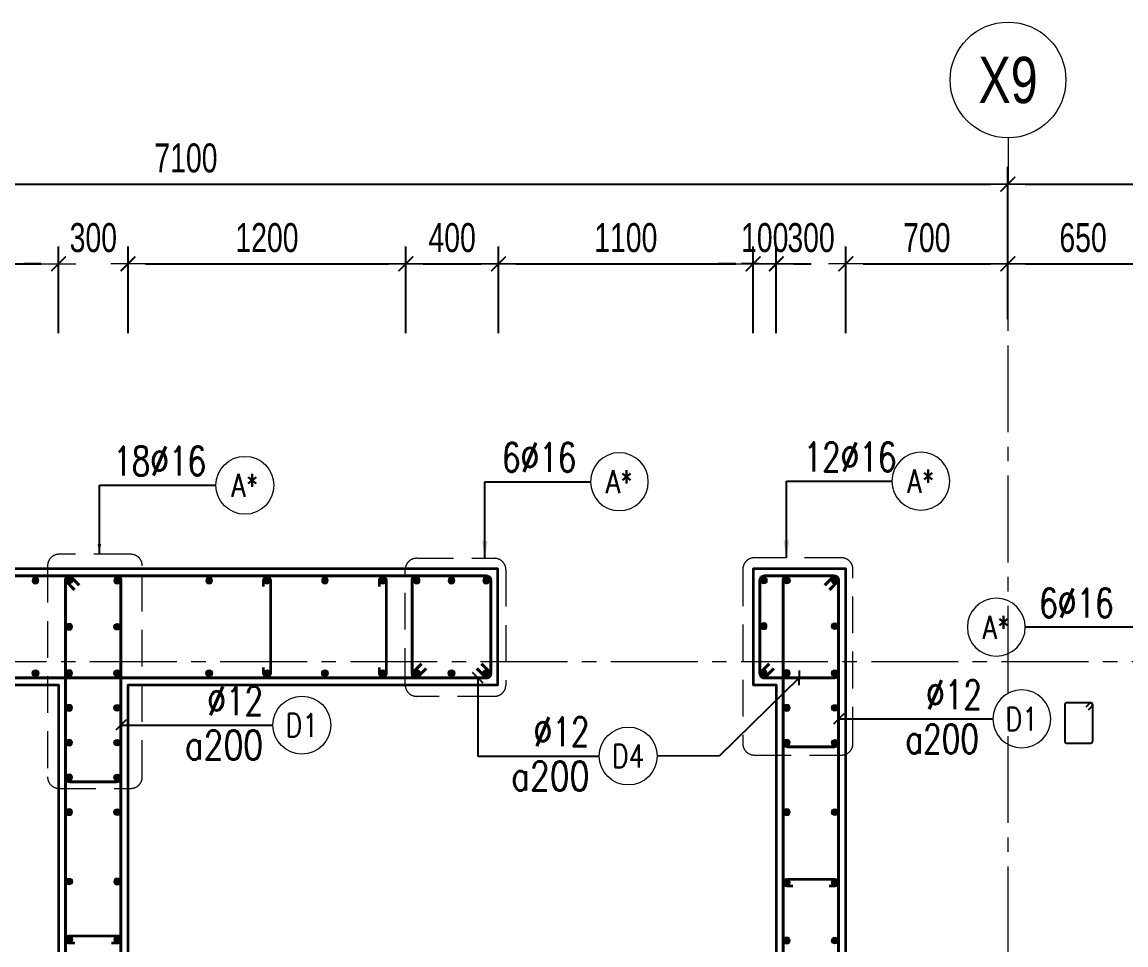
# Model space of a CAD drawing. Header units: millimetres. Extents: x 988833 to 1318015, y -9365 to 47591.
# Drawn here: x 1189286 to 1194053, y 11262 to 15247 of the extents above; entities that cross this region are included whole.
import ezdxf
from ezdxf.enums import TextEntityAlignment as Align

# ---------------------------------------------------------------- set-up
doc = ezdxf.new("R2010")
doc.units = ezdxf.units.MM
doc.header["$MEASUREMENT"] = 0
doc.linetypes.add('HIDDEN2', pattern=[4.7625, 3.175, -1.5875])
doc.linetypes.add('OF_Grid_1$0$CENTER2', pattern=[1.125, 0.75, -0.125, 0.125, -0.125])
doc.layers.get('0').update_dxf_attribs({"lineweight": 20})
doc.layers.get('Defpoints').update_dxf_attribs({"color": 151, "lineweight": 9})
for name, color, linetype, lineweight in [('KC-LEADER', 153, 'Continuous', 18), ('KC-THEP', 6, 'Continuous', 40), ('NDC_S_DIM', 1, 'Continuous', 15), ('NDC_S_HIDDEN', 8, 'HIDDEN2', 13), ('NDC_S_LEADER', 1, 'Continuous', 15), ('NDC_S_REBAR', 4, 'Continuous', 35), ('NDC_S_STIRRUP', 4, 'Continuous', 40), ('NDC_S_VN TEXT', 7, 'Continuous', 20), ('NDC_S_WALL', 6, 'Continuous', 35), ('OF_Grid_1$0$NDC_S_AXIS', 5, 'OF_Grid_1$0$CENTER2', 13), ('OF_Grid_1$0$NDC_S_SYMBOL', 1, 'Continuous', 15), ('OF_Grid_1$0$NDC_S_TEXT SYMBOL', 7, 'Continuous', 20)]:
    doc.layers.add(name, color=color, linetype=linetype, lineweight=lineweight)
doc.layers.add('Ligature', color=1, linetype='Continuous')
doc.styles.add('NDC_DIM', font='', dxfattribs={"width": 0.75})
doc.styles.add('NDC_EN TXT', font='romans.shx', dxfattribs={"width": 0.8})
doc.styles.add('OF_Grid_1$0$NDC_ANNO', font='', dxfattribs={"width": 0.8})
doc.styles.get('NDC_DIM').set_extended_font_data('Dotum')
doc.styles.get('OF_Grid_1$0$NDC_ANNO').set_extended_font_data('Dotum')
doc.dimstyles.new('NDC_dim_30', dxfattribs={"dimscale": 30, "dimtxt": 2.5, "dimasz": 1.5, "dimexe": 1.5, "dimexo": 2.5, "dimgap": 1, "dimtad": 1, "dimdec": 0, "dimzin": 0, "dimdsep": 46, "dimtxsty": 'NDC_DIM', "dimblk": 'DIMMARK', "dimcen": 0.09, "dimdle": 1.2, "dimclrd": 1, "dimclre": 1, "dimclrt": 3, "dimadec": 0, "dimazin": 0, "dimtfac": 1, "dimtdec": 0, "dimtix": 1, "dimtofl": 0, "dimtmove": 0, "dimatfit": 3, "dimfxl": 6, "dimfxlon": 1, "dimtolj": 1, "dimtzin": 0, "dimarcsym": 0})
doc.dimstyles.new('NDC_dim_50', dxfattribs={"dimscale": 50, "dimtxt": 2.5, "dimasz": 1.5, "dimexe": 1.5, "dimexo": 2.5, "dimgap": 1, "dimtad": 1, "dimdec": 0, "dimzin": 0, "dimdsep": 46, "dimtxsty": 'NDC_DIM', "dimblk": 'DIMMARK', "dimcen": 0.09, "dimdle": 1.2, "dimclrd": 1, "dimclre": 1, "dimclrt": 3, "dimadec": 0, "dimazin": 0, "dimtfac": 1, "dimtdec": 0, "dimtix": 1, "dimtofl": 0, "dimtmove": 0, "dimatfit": 3, "dimfxl": 6, "dimfxlon": 1, "dimtolj": 1, "dimtzin": 0, "dimarcsym": 0})

# ---------------------------------------------------------------- blocks, each defined once
blk = doc.blocks.new('THEP')
at = {"layer": 'KC-LEADER', "color": 6}
blk.add_circle((0, 0), 14, dxfattribs=at)
at = {"layer": 'KC-THEP'}
for p, q in [((-14, 0), (14, 0)), ((9.9, 9.9), (-9.9, -9.9)), ((-9.9, 9.9), (9.9, -9.9)), ((0, 14), (0, -14))]:
    blk.add_line(p, q, dxfattribs=at)
blk = doc.blocks.new('DIMMARK')
at = {"layer": 'NDC_S_DIM', "color": 1}
blk.add_line((-1.5, 0), (1, 0), dxfattribs=at)
at = {"layer": 'NDC_S_DIM', "color": 2, "const_width": 0.1}
blk.add_lwpolyline([(-0.424, -0.424), (0.424, 0.424)], dxfattribs=at)
blk = doc.blocks.new('*U9')
blk.add_circle((2.5, 0), 2.5)
at = {"layer": 'NDC_S_VN TEXT', "color": 3, "style": 'NDC_EN TXT', "width": 0.75}
blk.add_attdef('DK2', text='', height=2.5, dxfattribs=at).set_placement((-0.85, 0.846), align=Align.RIGHT)
at = {"layer": 'NDC_S_VN TEXT', "color": 7, "style": 'NDC_EN TXT', "width": 0.8}
blk.add_attdef('SH3', text='', height=2, dxfattribs=at).set_placement((2.5, 0), align=Align.MIDDLE)
blk = doc.blocks.new('*U10')
blk.add_circle((2.5, 0), 2.5)
at = {"layer": 'NDC_S_VN TEXT', "color": 3, "style": 'NDC_EN TXT'}
for tag, width, p in [('DK2', 0.75, (-0.85, 0.846)), ('KC2', 0.8, (-0.85, -2.973))]:
    blk.add_attdef(tag, text='', height=2.5, dxfattribs=dict(at, width=width)).set_placement(p, align=Align.RIGHT)
at = {"layer": 'NDC_S_VN TEXT', "color": 7, "style": 'NDC_EN TXT', "width": 0.8}
blk.add_attdef('SH3', text='', height=2, dxfattribs=at).set_placement((2.5, 0), align=Align.MIDDLE)
blk = doc.blocks.new('*U13')
blk.add_circle((-2.5, 0), 2.5)
at = {"layer": 'NDC_S_VN TEXT', "color": 3, "style": 'NDC_EN TXT', "width": 0.75}
blk.add_attdef('DK1', (0.5, 0.846), '', height=2.5, dxfattribs=at)
at = {"layer": 'NDC_S_VN TEXT', "color": 7, "style": 'NDC_EN TXT', "width": 0.8}
blk.add_attdef('SH2', text='', height=2, dxfattribs=at).set_placement((-2.5, 0), align=Align.MIDDLE)
blk = doc.blocks.new('*U11')
blk.add_circle((-2.5, 0), 2.5)
at = {"layer": 'NDC_S_VN TEXT', "color": 3, "style": 'NDC_EN TXT', "width": 0.75}
for tag, p in [('DK1', (0.5, 0.846)), ('KC1', (0.5, -2.973))]:
    blk.add_attdef(tag, p, '', height=2.5, dxfattribs=at)
at = {"layer": 'NDC_S_VN TEXT', "color": 7, "style": 'NDC_EN TXT', "width": 0.8}
blk.add_attdef('SH2', text='', height=2, dxfattribs=at).set_placement((-2.5, 0), align=Align.MIDDLE)
blk = doc.blocks.new('*D1125')
at = {"layer": 'Defpoints', "color": 0, "ltscale": 200, "transparency": 16777216}
for p in [(1189443.5, 14203.4), (1189443.5, 12385.6), (1187233.4, 12199.5)]:
    blk.add_point(p, dxfattribs=at)
at = {"layer": 'NDC_S_DIM', "color": 1, "lineweight": -2, "ltscale": 200, "transparency": 16777216}
for p, q in [((1187233.4, 13903.4), (1187233.4, 14278.4)), ((1189443.5, 13903.4), (1189443.5, 14278.4)), ((1187308.4, 14203.4), (1189368.5, 14203.4))]:
    blk.add_line(p, q, dxfattribs=at)
at = {"layer": 'NDC_S_DIM', "color": 1, "lineweight": -2, "ltscale": 200, "transparency": 16777216, "xscale": 75, "yscale": 75, "zscale": 75, "rotation": 180}
blk.add_blockref('DIMMARK', (1187233.4, 14203.4), dxfattribs=at)
at = {"layer": 'NDC_S_DIM', "color": 1, "lineweight": -2, "ltscale": 200, "transparency": 16777216, "xscale": 75, "yscale": 75, "zscale": 75}
blk.add_blockref('DIMMARK', (1189443.5, 14203.4), dxfattribs=at)
at = {"layer": 'NDC_S_DIM', "color": 3, "ltscale": 200, "transparency": 16777216, "insert": (1188338.5, 14315.9), "char_height": 125, "attachment_point": 5, "style": 'NDC_DIM'}
blk.add_mtext('\\A1;2210', dxfattribs=at)
blk = doc.blocks.new('*D1126')
at = {"layer": 'Defpoints', "color": 0, "ltscale": 200, "transparency": 16777216}
for p in [(1189743.5, 14203.4), (1189443.5, 12385.6), (1189743.5, 12385.6)]:
    blk.add_point(p, dxfattribs=at)
at = {"layer": 'NDC_S_DIM', "color": 1, "lineweight": -2, "ltscale": 200, "transparency": 16777216}
for p, q in [((1189443.5, 13903.4), (1189443.5, 14278.4)), ((1189743.5, 13903.4), (1189743.5, 14278.4)), ((1189368.5, 14203.4), (1189293.5, 14203.4)), ((1189818.5, 14203.4), (1189893.5, 14203.4))]:
    blk.add_line(p, q, dxfattribs=at)
at = {"layer": 'NDC_S_DIM', "color": 1, "lineweight": -2, "ltscale": 200, "transparency": 16777216, "xscale": 75, "yscale": 75, "zscale": 75}
blk.add_blockref('DIMMARK', (1189443.5, 14203.4), dxfattribs=at)
at = {"layer": 'NDC_S_DIM', "color": 1, "lineweight": -2, "ltscale": 200, "transparency": 16777216, "xscale": 75, "yscale": 75, "zscale": 75, "rotation": 180}
blk.add_blockref('DIMMARK', (1189743.5, 14203.4), dxfattribs=at)
at = {"layer": 'NDC_S_DIM', "color": 3, "ltscale": 200, "transparency": 16777216, "insert": (1189593.5, 14315.9), "char_height": 125, "attachment_point": 5, "style": 'NDC_DIM'}
blk.add_mtext('\\A1;300', dxfattribs=at)
blk = doc.blocks.new('*D1127')
at = {"layer": 'Defpoints', "color": 0, "ltscale": 200, "transparency": 16777216}
for p in [(1190943.2, 14203.4), (1190943.2, 12671.4), (1189743.5, 12385.6)]:
    blk.add_point(p, dxfattribs=at)
at = {"layer": 'NDC_S_DIM', "color": 1, "lineweight": -2, "ltscale": 200, "transparency": 16777216}
for p, q in [((1189743.5, 13903.4), (1189743.5, 14278.4)), ((1190943.2, 13903.4), (1190943.2, 14278.4)), ((1189818.5, 14203.4), (1190868.2, 14203.4))]:
    blk.add_line(p, q, dxfattribs=at)
at = {"layer": 'NDC_S_DIM', "color": 1, "lineweight": -2, "ltscale": 200, "transparency": 16777216, "xscale": 75, "yscale": 75, "zscale": 75, "rotation": 180}
blk.add_blockref('DIMMARK', (1189743.5, 14203.4), dxfattribs=at)
at = {"layer": 'NDC_S_DIM', "color": 1, "lineweight": -2, "ltscale": 200, "transparency": 16777216, "xscale": 75, "yscale": 75, "zscale": 75}
blk.add_blockref('DIMMARK', (1190943.2, 14203.4), dxfattribs=at)
at = {"layer": 'NDC_S_DIM', "color": 3, "ltscale": 200, "transparency": 16777216, "insert": (1190343.4, 14315.9), "char_height": 125, "attachment_point": 5, "style": 'NDC_DIM'}
blk.add_mtext('\\A1;1200', dxfattribs=at)
blk = doc.blocks.new('*D1128')
at = {"layer": 'Defpoints', "color": 0, "ltscale": 200, "transparency": 16777216}
for p in [(1191343.2, 14203.4), (1190943.2, 12671.4), (1191343.2, 12635.6)]:
    blk.add_point(p, dxfattribs=at)
at = {"layer": 'NDC_S_DIM', "color": 1, "lineweight": -2, "ltscale": 200, "transparency": 16777216}
for p, q in [((1190943.2, 13903.4), (1190943.2, 14278.4)), ((1191343.2, 13903.4), (1191343.2, 14278.4)), ((1191018.2, 14203.4), (1191268.2, 14203.4))]:
    blk.add_line(p, q, dxfattribs=at)
at = {"layer": 'NDC_S_DIM', "color": 1, "lineweight": -2, "ltscale": 200, "transparency": 16777216, "xscale": 75, "yscale": 75, "zscale": 75, "rotation": 180}
blk.add_blockref('DIMMARK', (1190943.2, 14203.4), dxfattribs=at)
at = {"layer": 'NDC_S_DIM', "color": 1, "lineweight": -2, "ltscale": 200, "transparency": 16777216, "xscale": 75, "yscale": 75, "zscale": 75}
blk.add_blockref('DIMMARK', (1191343.2, 14203.4), dxfattribs=at)
at = {"layer": 'NDC_S_DIM', "color": 3, "ltscale": 200, "transparency": 16777216, "insert": (1191143.2, 14315.9), "char_height": 125, "attachment_point": 5, "style": 'NDC_DIM'}
blk.add_mtext('\\A1;400', dxfattribs=at)
blk = doc.blocks.new('*D1129')
at = {"layer": 'Defpoints', "color": 0, "ltscale": 200, "transparency": 16777216}
for p in [(1192443.5, 14203.4), (1191343.2, 12635.6), (1192443.5, 12528.8)]:
    blk.add_point(p, dxfattribs=at)
at = {"layer": 'NDC_S_DIM', "color": 1, "lineweight": -2, "ltscale": 200, "transparency": 16777216}
for p, q in [((1191343.2, 13903.4), (1191343.2, 14278.4)), ((1192443.5, 13903.4), (1192443.5, 14278.4)), ((1191418.2, 14203.4), (1192368.5, 14203.4))]:
    blk.add_line(p, q, dxfattribs=at)
at = {"layer": 'NDC_S_DIM', "color": 1, "lineweight": -2, "ltscale": 200, "transparency": 16777216, "xscale": 75, "yscale": 75, "zscale": 75, "rotation": 180}
blk.add_blockref('DIMMARK', (1191343.2, 14203.4), dxfattribs=at)
at = {"layer": 'NDC_S_DIM', "color": 1, "lineweight": -2, "ltscale": 200, "transparency": 16777216, "xscale": 75, "yscale": 75, "zscale": 75}
blk.add_blockref('DIMMARK', (1192443.5, 14203.4), dxfattribs=at)
at = {"layer": 'NDC_S_DIM', "color": 3, "ltscale": 200, "transparency": 16777216, "insert": (1191893.4, 14315.9), "char_height": 125, "attachment_point": 5, "style": 'NDC_DIM'}
blk.add_mtext('\\A1;1100', dxfattribs=at)
blk = doc.blocks.new('*D1130')
at = {"layer": 'Defpoints', "color": 0, "ltscale": 200, "transparency": 16777216}
for p in [(1192543.5, 14203.4), (1192443.5, 12528.8), (1192543.5, 12385.6)]:
    blk.add_point(p, dxfattribs=at)
at = {"layer": 'NDC_S_DIM', "color": 1, "lineweight": -2, "ltscale": 200, "transparency": 16777216}
for p, q in [((1192443.5, 13903.4), (1192443.5, 14278.4)), ((1192543.5, 13903.4), (1192543.5, 14278.4)), ((1192368.5, 14203.4), (1192293.5, 14203.4)), ((1192618.5, 14203.4), (1192693.5, 14203.4))]:
    blk.add_line(p, q, dxfattribs=at)
at = {"layer": 'NDC_S_DIM', "color": 1, "lineweight": -2, "ltscale": 200, "transparency": 16777216, "xscale": 75, "yscale": 75, "zscale": 75}
blk.add_blockref('DIMMARK', (1192443.5, 14203.4), dxfattribs=at)
at = {"layer": 'NDC_S_DIM', "color": 1, "lineweight": -2, "ltscale": 200, "transparency": 16777216, "xscale": 75, "yscale": 75, "zscale": 75, "rotation": 180}
blk.add_blockref('DIMMARK', (1192543.5, 14203.4), dxfattribs=at)
at = {"layer": 'NDC_S_DIM', "color": 3, "ltscale": 200, "transparency": 16777216, "insert": (1192493.5, 14315.9), "char_height": 125, "attachment_point": 5, "style": 'NDC_DIM'}
blk.add_mtext('\\A1;100', dxfattribs=at)
blk = doc.blocks.new('*D1131')
at = {"layer": 'Defpoints', "color": 0, "ltscale": 200, "transparency": 16777216}
for p in [(1192843.5, 14203.4), (1192543.5, 12385.6), (1192843.5, 12385.6)]:
    blk.add_point(p, dxfattribs=at)
at = {"layer": 'NDC_S_DIM', "color": 1, "lineweight": -2, "ltscale": 200, "transparency": 16777216}
for p, q in [((1192543.5, 13903.4), (1192543.5, 14278.4)), ((1192843.5, 13903.4), (1192843.5, 14278.4)), ((1192468.5, 14203.4), (1192393.5, 14203.4)), ((1192918.5, 14203.4), (1192993.5, 14203.4))]:
    blk.add_line(p, q, dxfattribs=at)
at = {"layer": 'NDC_S_DIM', "color": 1, "lineweight": -2, "ltscale": 200, "transparency": 16777216, "xscale": 75, "yscale": 75, "zscale": 75}
blk.add_blockref('DIMMARK', (1192543.5, 14203.4), dxfattribs=at)
at = {"layer": 'NDC_S_DIM', "color": 1, "lineweight": -2, "ltscale": 200, "transparency": 16777216, "xscale": 75, "yscale": 75, "zscale": 75, "rotation": 180}
blk.add_blockref('DIMMARK', (1192843.5, 14203.4), dxfattribs=at)
at = {"layer": 'NDC_S_DIM', "color": 3, "ltscale": 200, "transparency": 16777216, "insert": (1192693.5, 14315.9), "char_height": 125, "attachment_point": 5, "style": 'NDC_DIM'}
blk.add_mtext('\\A1;300', dxfattribs=at)
blk = doc.blocks.new('*D1135')
at = {"layer": 'Defpoints', "color": 0, "ltscale": 200, "transparency": 16777216}
for p in [(1193543.3, 14547.4), (1193543.3, 13839.7), (1186443.5, 13744.4)]:
    blk.add_point(p, dxfattribs=at)
at = {"layer": 'NDC_S_DIM', "color": 1, "lineweight": -2, "ltscale": 200, "transparency": 16777216}
for p, q in [((1186443.5, 14247.4), (1186443.5, 14622.4)), ((1193543.3, 14247.4), (1193543.3, 14622.4)), ((1186518.5, 14547.4), (1193468.3, 14547.4))]:
    blk.add_line(p, q, dxfattribs=at)
at = {"layer": 'NDC_S_DIM', "color": 1, "lineweight": -2, "ltscale": 200, "transparency": 16777216, "xscale": 75, "yscale": 75, "zscale": 75, "rotation": 180}
blk.add_blockref('DIMMARK', (1186443.5, 14547.4), dxfattribs=at)
at = {"layer": 'NDC_S_DIM', "color": 1, "lineweight": -2, "ltscale": 200, "transparency": 16777216, "xscale": 75, "yscale": 75, "zscale": 75}
blk.add_blockref('DIMMARK', (1193543.3, 14547.4), dxfattribs=at)
at = {"layer": 'NDC_S_DIM', "color": 3, "ltscale": 200, "transparency": 16777216, "insert": (1189993.4, 14659.9), "char_height": 125, "attachment_point": 5, "style": 'NDC_DIM'}
blk.add_mtext('\\A1;7100', dxfattribs=at)
blk = doc.blocks.new('*U56')
at = {"layer": 'OF_Grid_1$0$NDC_S_SYMBOL'}
blk.add_line((0, 5), (0, 9), dxfattribs=at)
blk.add_circle((0, 0), 5, dxfattribs=at)
at = {"layer": 'OF_Grid_1$0$NDC_S_TEXT SYMBOL', "color": 7, "style": 'OF_Grid_1$0$NDC_ANNO', "width": 0.8}
blk.add_attdef('GRID', text='', height=4, dxfattribs=at).set_placement((0, 0), align=Align.MIDDLE)
blk = doc.blocks.new('*D1139')
at = {"layer": 'Defpoints', "color": 0, "ltscale": 200, "transparency": 16777216}
for p in [(1193543.3, 14203.4), (1193543.3, 13839.7), (1192843.5, 12385.6)]:
    blk.add_point(p, dxfattribs=at)
at = {"layer": 'NDC_S_DIM', "color": 1, "lineweight": -2, "ltscale": 200, "transparency": 16777216}
for p, q in [((1192843.5, 13903.4), (1192843.5, 14278.4)), ((1193543.3, 13964.7), (1193543.3, 14278.4)), ((1192918.5, 14203.4), (1193468.3, 14203.4))]:
    blk.add_line(p, q, dxfattribs=at)
at = {"layer": 'NDC_S_DIM', "color": 1, "lineweight": -2, "ltscale": 200, "transparency": 16777216, "xscale": 75, "yscale": 75, "zscale": 75, "rotation": 180}
blk.add_blockref('DIMMARK', (1192843.5, 14203.4), dxfattribs=at)
at = {"layer": 'NDC_S_DIM', "color": 1, "lineweight": -2, "ltscale": 200, "transparency": 16777216, "xscale": 75, "yscale": 75, "zscale": 75}
blk.add_blockref('DIMMARK', (1193543.3, 14203.4), dxfattribs=at)
at = {"layer": 'NDC_S_DIM', "color": 3, "ltscale": 200, "transparency": 16777216, "insert": (1193193.4, 14315.9), "char_height": 125, "attachment_point": 5, "style": 'NDC_DIM'}
blk.add_mtext('\\A1;700', dxfattribs=at)
blk = doc.blocks.new('*D1140')
at = {"layer": 'Defpoints', "color": 0, "ltscale": 200, "transparency": 16777216}
for p in [(1194193.5, 14203.4), (1194193.5, 13910), (1193543.3, 13839.7)]:
    blk.add_point(p, dxfattribs=at)
at = {"layer": 'NDC_S_DIM', "color": 1, "lineweight": -2, "ltscale": 200, "transparency": 16777216}
for p, q in [((1193543.3, 13964.7), (1193543.3, 14278.4)), ((1194193.5, 14035), (1194193.5, 14278.4)), ((1193618.3, 14203.4), (1194118.5, 14203.4))]:
    blk.add_line(p, q, dxfattribs=at)
at = {"layer": 'NDC_S_DIM', "color": 1, "lineweight": -2, "ltscale": 200, "transparency": 16777216, "xscale": 75, "yscale": 75, "zscale": 75, "rotation": 180}
blk.add_blockref('DIMMARK', (1193543.3, 14203.4), dxfattribs=at)
at = {"layer": 'NDC_S_DIM', "color": 1, "lineweight": -2, "ltscale": 200, "transparency": 16777216, "xscale": 75, "yscale": 75, "zscale": 75}
blk.add_blockref('DIMMARK', (1194193.5, 14203.4), dxfattribs=at)
at = {"layer": 'NDC_S_DIM', "color": 3, "ltscale": 200, "transparency": 16777216, "insert": (1193868.4, 14315.9), "char_height": 125, "attachment_point": 5, "style": 'NDC_DIM'}
blk.add_mtext('\\A1;650', dxfattribs=at)
blk = doc.blocks.new('*D1141')
at = {"layer": 'Defpoints', "color": 0, "ltscale": 200, "transparency": 16777216}
for p in [(1196143.5, 14547.4), (1193543.3, 13839.7), (1196143.5, 12885.6)]:
    blk.add_point(p, dxfattribs=at)
at = {"layer": 'NDC_S_DIM', "color": 1, "lineweight": -2, "ltscale": 200, "transparency": 16777216}
for p, q in [((1193543.3, 14247.4), (1193543.3, 14622.4)), ((1196143.5, 14247.4), (1196143.5, 14622.4)), ((1193618.3, 14547.4), (1196068.5, 14547.4))]:
    blk.add_line(p, q, dxfattribs=at)
at = {"layer": 'NDC_S_DIM', "color": 1, "lineweight": -2, "ltscale": 200, "transparency": 16777216, "xscale": 75, "yscale": 75, "zscale": 75, "rotation": 180}
blk.add_blockref('DIMMARK', (1193543.3, 14547.4), dxfattribs=at)
at = {"layer": 'NDC_S_DIM', "color": 1, "lineweight": -2, "ltscale": 200, "transparency": 16777216, "xscale": 75, "yscale": 75, "zscale": 75}
blk.add_blockref('DIMMARK', (1196143.5, 14547.4), dxfattribs=at)
at = {"layer": 'NDC_S_DIM', "color": 3, "ltscale": 200, "transparency": 16777216, "insert": (1194843.4, 14659.9), "char_height": 125, "attachment_point": 5, "style": 'NDC_DIM'}
blk.add_mtext('\\A1;2600', dxfattribs=at)

msp = doc.modelspace()

# ---------------------------------------------------------------- linework, layer by layer
at = {"layer": 'Ligature'}
msp.add_lwpolyline([(1193891.6, 12277), (1193907.6, 12293, 0.668179), (1193901.8, 12306.9), (1193797.2, 12306.9, 0.414214), (1193789, 12298.8), (1193789, 12141.7, 0.414214), (1193797.2, 12133.5), (1193901.8, 12133.5, 0.414214), (1193910, 12141.7), (1193910, 12298.8, 0.668179), (1193896, 12304.6), (1193880.1, 12288.6)], format="xyb", dxfattribs=at)
at = {"layer": 'NDC_S_HIDDEN', "ltscale": 50}
for points in [[(1189755.1, 12949), (1189445.7, 12949, 0.414214), (1189395.7, 12899), (1189395.7, 11988.1, 0.414214), (1189445.7, 11938.1), (1189755.1, 11938.1, 0.414214), (1189805.1, 11988.1), (1189805.1, 12899, 0.414214)], [(1190990.4, 12931.8), (1191325.6, 12931.8, -0.414214), (1191375.6, 12881.8), (1191375.6, 12385.6, -0.414214), (1191325.6, 12335.6), (1190990.4, 12335.6, -0.414214), (1190940.4, 12385.6), (1190940.4, 12881.8, -0.414214)], [(1192824.6, 12933.8), (1192448.6, 12933.8, 0.414214), (1192398.6, 12883.8), (1192398.6, 12132, 0.414214), (1192448.6, 12082), (1192824.6, 12082, 0.414214), (1192874.6, 12132), (1192874.6, 12883.8, 0.414214)]]:
    msp.add_lwpolyline(points, format="xyb", close=True, dxfattribs=at)
at = {"layer": 'NDC_S_REBAR'}
for points in [[(1190328.9, 12810.6), (1190328.9, 12835.6, -1), (1190358.9, 12835.6), (1190358.9, 12435.6, -1), (1190328.9, 12435.6), (1190328.9, 12460.6)], [(1190828.9, 12810.6), (1190828.9, 12835.6, -1), (1190858.9, 12835.6), (1190858.9, 12435.6, -1), (1190828.9, 12435.6), (1190828.9, 12460.6)], [(1192614.2, 11515.7), (1192589.2, 11515.7, -1), (1192589.2, 11545.7), (1192796.3, 11545.7, -1), (1192796.3, 11515.7), (1192771.3, 11515.7)], [(1189671.3, 11270.6), (1189696.3, 11270.6, 1), (1189696.3, 11300.6), (1189489.2, 11300.6, 1), (1189489.2, 11270.6), (1189514.2, 11270.6)]]:
    msp.add_lwpolyline(points, format="xyb", dxfattribs=at)
at = {"layer": 'NDC_S_STIRRUP'}
for points in [[(1191250.4, 12455.6), (1191290.4, 12415.6, 0.414214), (1191310.4, 12435.6), (1191310.4, 12835.6, 0.414214), (1191290.4, 12855.6), (1186492.7, 12855.6, 0.414214), (1186472.7, 12835.6), (1186472.7, 12435.6, 0.414214), (1186492.7, 12415.6), (1191290.4, 12415.6, 0.414214), (1191310.4, 12435.6), (1191270.4, 12475.6)], [(1189512.7, 575.6), (1189472.7, 535.6, 0.414214), (1189492.7, 515.6), (1189692.7, 515.6, 0.414214), (1189712.7, 535.6), (1189712.7, 12835.6, 0.414214), (1189692.7, 12855.6), (1189492.7, 12855.6, 0.414214), (1189472.7, 12835.6), (1189472.7, 535.6, 0.414214), (1189492.7, 515.6), (1189532.7, 555.6)], [(1189512.7, 12795.6), (1189472.7, 12835.6, -0.414214), (1189492.7, 12855.6), (1189692.7, 12855.6, -0.414214), (1189712.7, 12835.6), (1189712.7, 11987, -0.414214), (1189692.7, 11967), (1189492.7, 11967, -0.414214), (1189472.7, 11987), (1189472.7, 12835.6, -0.414214), (1189492.7, 12855.6), (1189532.7, 12815.6)], [(1191010.4, 12475.6), (1190970.4, 12435.6, 0.414214), (1190990.4, 12415.6), (1191290.4, 12415.6, 0.414214), (1191310.4, 12435.6), (1191310.4, 12835.6, 0.414214), (1191290.4, 12855.6), (1190990.4, 12855.6, 0.414214), (1190970.4, 12835.6), (1190970.4, 12435.6, 0.414214), (1190990.4, 12415.6), (1191030.4, 12455.6)], [(1192532.7, 12455.6), (1192492.7, 12415.6, -0.414214), (1192472.7, 12435.6), (1192472.7, 12835.6, -0.414214), (1192492.7, 12855.6), (1192792.7, 12855.6, -0.414214), (1192812.7, 12835.6), (1192812.7, 12435.6, -0.414214), (1192792.7, 12415.6), (1192492.7, 12415.6, -0.414214), (1192472.7, 12435.6), (1192512.7, 12475.6)], [(1192772.7, 12795.6), (1192812.7, 12835.6, 0.414214), (1192792.7, 12855.6), (1192592.7, 12855.6, 0.414214), (1192572.7, 12835.6), (1192572.7, 12138.2, 0.414214), (1192592.7, 12118.2), (1192792.7, 12118.2, 0.414214), (1192812.7, 12138.2), (1192812.7, 12835.6, 0.414214), (1192792.7, 12855.6), (1192752.7, 12815.6)], [(1192772.7, 575.6), (1192812.7, 535.6, -0.414214), (1192792.7, 515.6), (1192592.7, 515.6, -0.414214), (1192572.7, 535.6), (1192572.7, 12835.6, -0.414214), (1192592.7, 12855.6), (1192792.7, 12855.6, -0.414214), (1192812.7, 12835.6), (1192812.7, 535.6, -0.414214), (1192792.7, 515.6), (1192752.7, 555.6)]]:
    msp.add_lwpolyline(points, format="xyb", dxfattribs=at)
at = {"layer": 'NDC_S_WALL', "ltscale": 200}
msp.add_lwpolyline([(1192843.5, 3485.6), (1192843.5, 12885.6), (1192843.5, 12885.6), (1192443.5, 12885.6), (1192443.5, 12885.6), (1192443.5, 12385.6), (1192443.5, 12385.6), (1192543.5, 12385.6), (1192543.5, 10185.6), (1189743.5, 10185.6), (1189743.5, 12385.6), (1189743.5, 12385.6), (1191341.2, 12385.6), (1191341.2, 12385.6), (1191341.2, 12885.6), (1191341.2, 12885.6), (1186443.5, 12885.6), (1186443.5, 11735.6), (1186743.5, 11735.6), (1186743.5, 12385.6), (1189443.5, 12385.6), (1189443.5, 12385.6), (1189443.5, 985.6)], dxfattribs=at)
msp.add_lwpolyline([(1192843.5, 3485.6), (1192843.5, 12885.6), (1192843.5, 12885.6), (1192443.5, 12885.6), (1192443.5, 12885.6), (1192443.5, 12385.6), (1192443.5, 12385.6), (1192543.5, 12385.6), (1192543.5, 10185.6), (1189743.5, 10185.6), (1189743.5, 12385.6), (1189743.5, 12385.6), (1191341.2, 12385.6), (1191341.2, 12385.6), (1191341.2, 12885.6), (1191341.2, 12885.6), (1186443.5, 12885.6), (1186443.5, 11735.6), (1186743.5, 11735.6), (1186743.5, 12385.6), (1189443.5, 12385.6), (1189443.5, 12385.6), (1189443.5, 985.6)], dxfattribs=at)
at = {"layer": 'OF_Grid_1$0$NDC_S_AXIS', "ltscale": 500}
for p, q in [((1193544.3, -1148.8), (1193544.3, 14547.4)), ((1184516.4, 12485.6), (1198344.1, 12485.6))]:
    msp.add_line(p, q, dxfattribs=at)

# ---------------------------------------------------------------- block references
at = {"layer": 'KC-THEP', "xscale": -1}
for p, rotation in [((1189343.4, 12835.6), 170.331435563619), ((1189696.3, 12835.6), 170.331435563619), ((1190093.9, 12835.6), 170.331435563619), ((1190343.9, 12835.6), 170.331435563619), ((1190593.9, 12835.6), 170.331435563619), ((1190843.9, 12835.6), 170.331435563619), ((1190990.4, 12835.6), 170.331435563619), ((1191140.4, 12835.6), 170.331435563619), ((1191290.4, 12835.6), 170.331435563619), ((1192796.3, 12835.6), 170.331435563619), ((1189489.2, 12636.1), 350.3314355636191), ((1192489.2, 12638.9), 350.3314355636191), ((1189489.2, 12435.6), 350.3314355636191), ((1192489.2, 12435.6), 350.3314355636191), ((1192589.2, 12435.6), 350.3314355636191), ((1189489.2, 12285.6), 350.3314355636191), ((1192589.2, 12285.6), 350.3314355636191), ((1189489.2, 12135.6), 350.3314355636191), ((1192589.2, 12135.6), 350.3314355636191), ((1189489.2, 11985.6), 350.3314355636191), ((1189489.2, 11835.6), 350.3314355636191), ((1192589.2, 11835.6), 350.3314355636191), ((1189696.3, 11535.6), 170.331435563619), ((1192589.2, 11530.7), 350.3314355636191), ((1189696.3, 11285.6), 170.331435563619), ((1192589.2, 11280.7), 350.3314355636191)]:
    msp.add_blockref('THEP', p, dxfattribs=dict(at, rotation=rotation))
at = {"layer": 'KC-THEP'}
for p, rotation in [((1189489.2, 12835.6), 189.6685644363809), ((1192489.2, 12835.6), 189.6685644363809), ((1192589.2, 12835.6), 189.6685644363809), ((1189696.3, 12636.1), 9.66856443638095), ((1192796.3, 12638.9), 9.66856443638095), ((1189343.4, 12435.6), 9.66856443638095), ((1189696.3, 12435.6), 9.66856443638095), ((1190093.9, 12435.6), 9.668564436380946), ((1190343.9, 12435.6), 9.668564436380946), ((1190593.9, 12435.6), 9.668564436380946), ((1190843.9, 12435.6), 9.668564436380946), ((1190990.4, 12435.6), 9.668564436380946), ((1191140.4, 12435.6), 9.668564436380946), ((1191290.4, 12435.6), 9.668564436380946), ((1192796.3, 12435.6), 9.66856443638095), ((1189696.3, 12285.6), 9.66856443638095), ((1192796.3, 12285.6), 9.66856443638095), ((1189696.3, 12135.6), 9.66856443638095), ((1192796.3, 12135.6), 9.66856443638095), ((1189696.3, 11985.6), 9.66856443638095), ((1189696.3, 11835.6), 9.66856443638095), ((1192796.3, 11835.6), 9.66856443638095), ((1189489.2, 11535.6), 189.6685644363809), ((1192796.3, 11530.7), 9.66856443638095), ((1189489.2, 11285.6), 189.6685644363809), ((1192796.3, 11280.7), 9.66856443638095)]:
    msp.add_blockref('THEP', p, dxfattribs=dict(at, rotation=rotation))
at = {"layer": 'NDC_S_VN TEXT', "xscale": 50, "yscale": 50, "zscale": 50}
for name, p, values in [('*U9', (1190123.2, 13246.9), {'SH3': 'A*', 'DK2': '18%%C16'}), ('*U10', (1190369.5, 12211.4), {'SH3': 'D1', 'DK2': '%%C12', 'KC2': 'a200'}), ('*U10', (1191778.8, 12077.9), {'SH3': 'D4', 'DK2': '%%C12', 'KC2': 'a200'})]:
    msp.add_blockref(name, p, dxfattribs=at).add_auto_attribs(values)
at = {"layer": 'NDC_S_VN TEXT'}
ref = msp.add_blockref('*U13', (1191740.5, 13262.6), dxfattribs=dict(at, xscale=-50, yscale=50, zscale=50))
ref.add_attrib('SH2', 'A*', dxfattribs={"color": 7, "height": 100, "style": 'NDC_EN TXT', "width": 0.8}).set_placement((1191865.5, 13262.6), align=Align.MIDDLE)
ref.add_attrib('DK1', '6%%C16', (1191358.4, 13304.9), dxfattribs={"color": 3, "height": 125, "style": 'NDC_EN TXT', "width": 0.75})
ref = msp.add_blockref('*U13', (1193042.9, 13264.6), dxfattribs=dict(at, xscale=-50, yscale=50, zscale=50))
ref.add_attrib('SH2', 'A*', dxfattribs={"color": 7, "height": 100, "style": 'NDC_EN TXT', "width": 0.8}).set_placement((1193167.9, 13264.6), align=Align.MIDDLE)
ref.add_attrib('DK1', '12%%C16', (1192660.7, 13306.9), dxfattribs={"color": 3, "height": 125, "style": 'NDC_EN TXT', "width": 0.75})
ref = msp.add_blockref('*U9', (1193618.7, 12633.9), dxfattribs=dict(at, xscale=-50, yscale=50, zscale=50))
ref.add_attrib('SH3', 'A*', dxfattribs={"color": 7, "height": 100, "style": 'NDC_EN TXT', "width": 0.8}).set_placement((1193493.7, 12633.9), align=Align.MIDDLE)
ref.add_attrib('DK2', '6%%C16', dxfattribs={"color": 3, "height": 125, "style": 'NDC_EN TXT', "width": 0.75}).set_placement((1194000.5, 12676.1), align=Align.RIGHT)
ref = msp.add_blockref('*U11', (1193478.7, 12238), dxfattribs=dict(at, xscale=-50, yscale=50, zscale=50))
ref.add_attrib('SH2', 'D1', dxfattribs={"color": 7, "height": 100, "style": 'NDC_EN TXT', "width": 0.8}).set_placement((1193603.7, 12238), align=Align.MIDDLE)
ref.add_attrib('DK1', '%%C12', (1193190.3, 12280.3), dxfattribs={"color": 3, "height": 125, "style": 'NDC_EN TXT', "width": 0.75})
ref.add_attrib('KC1', 'a200', (1193101, 12089.4), dxfattribs={"color": 3, "height": 125, "style": 'NDC_EN TXT', "width": 0.75})
at = {"layer": 'OF_Grid_1$0$NDC_S_AXIS'}
ref = msp.add_blockref('*U56', (1193544.3, 14997.4), dxfattribs=dict(at, xscale=50, yscale=50, zscale=50, rotation=180))
ref.add_attrib('GRID', 'X9', dxfattribs={"layer": 'OF_Grid_1$0$NDC_S_TEXT SYMBOL', "color": 7, "height": 200, "style": 'OF_Grid_1$0$NDC_ANNO', "width": 0.8}).set_placement((1193544.3, 14997.4), align=Align.MIDDLE)

# ---------------------------------------------------------------- dimensions: what is measured, and where the dimension line sits
at = {"layer": 'NDC_S_DIM', "ltscale": 200}
for base, p1, p2, picture, middle in [((1193543.3, 14547.4), (1186443.5, 13744.4), (1193543.3, 13839.7), '*D1135', (1189993.4, 14659.9)), ((1196143.5, 14547.4), (1193543.3, 13839.7), (1196143.5, 12885.6), '*D1141', (1194843.4, 14659.9)), ((1189443.5, 14203.4), (1187233.4, 12199.5), (1189443.5, 12385.6), '*D1125', (1188338.5, 14315.9)), ((1189743.5, 14203.4), (1189443.5, 12385.6), (1189743.5, 12385.6), '*D1126', (1189593.5, 14315.9)), ((1190943.2, 14203.4), (1189743.5, 12385.6), (1190943.2, 12671.4), '*D1127', (1190343.4, 14315.9)), ((1191343.2, 14203.4), (1190943.2, 12671.4), (1191343.2, 12635.6), '*D1128', (1191143.2, 14315.9)), ((1192443.5, 14203.4), (1191343.2, 12635.6), (1192443.5, 12528.8), '*D1129', (1191893.4, 14315.9)), ((1192543.5, 14203.4), (1192443.5, 12528.8), (1192543.5, 12385.6), '*D1130', (1192493.5, 14315.9)), ((1192843.5, 14203.4), (1192543.5, 12385.6), (1192843.5, 12385.6), '*D1131', (1192693.5, 14315.9)), ((1193543.3, 14203.4), (1192843.5, 12385.6), (1193543.3, 13839.7), '*D1139', (1193193.4, 14315.9)), ((1194193.5, 14203.4), (1193543.3, 13839.7), (1194193.5, 13910), '*D1140', (1193868.4, 14315.9))]:
    dim = msp.add_linear_dim(base=base, p1=p1, p2=p2, dimstyle='NDC_dim_50', override={"dimtmove": 1}, dxfattribs=at)
    dim.commit()
    dim.dimension.update_dxf_attribs({"geometry": picture, "text_midpoint": middle})

# ---------------------------------------------------------------- leaders
at = {"layer": 'NDC_S_LEADER'}
for points, dimstyle, override in [([(1191284.7, 12931.8), (1191284.7, 13262.6), (1191740.5, 13262.6)], 'NDC_dim_50', {"dimtad": 0}), ([(1192587, 12933.8), (1192587, 13264.6), (1193042.9, 13264.6)], 'NDC_dim_50', {"dimtad": 0}), ([(1189619.5, 12949), (1189619.5, 13246.9), (1190123.2, 13246.9)], 'NDC_dim_30', {"dimtad": 0}), ([(1194157.5, 12633.7), (1193618.7, 12633.7)], 'NDC_dim_50', {"dimgap": 1, "dimtad": 0}), ([(1192642.7, 12415.6), (1192298.5, 12078.8), (1192028.8, 12077.9)], 'NDC_dim_30', {"dimtad": 0, "dimldrblk": 'Oblique'}), ([(1191254.3, 12415.6), (1191254.3, 12077.9), (1191778.8, 12077.9)], 'NDC_dim_30', {"dimtad": 0, "dimldrblk": 'Oblique'}), ([(1192812.7, 12238), (1193480.8, 12238)], 'NDC_dim_30', {"dimtad": 0, "dimldrblk": 'Oblique'}), ([(1189712.7, 12211.4), (1190369.5, 12211.4)], 'NDC_dim_30', {"dimtad": 0, "dimldrblk": 'Oblique'})]:
    msp.add_leader(points, dimstyle=dimstyle, override=override, dxfattribs=at)

doc.saveas('drawing.dxf')
